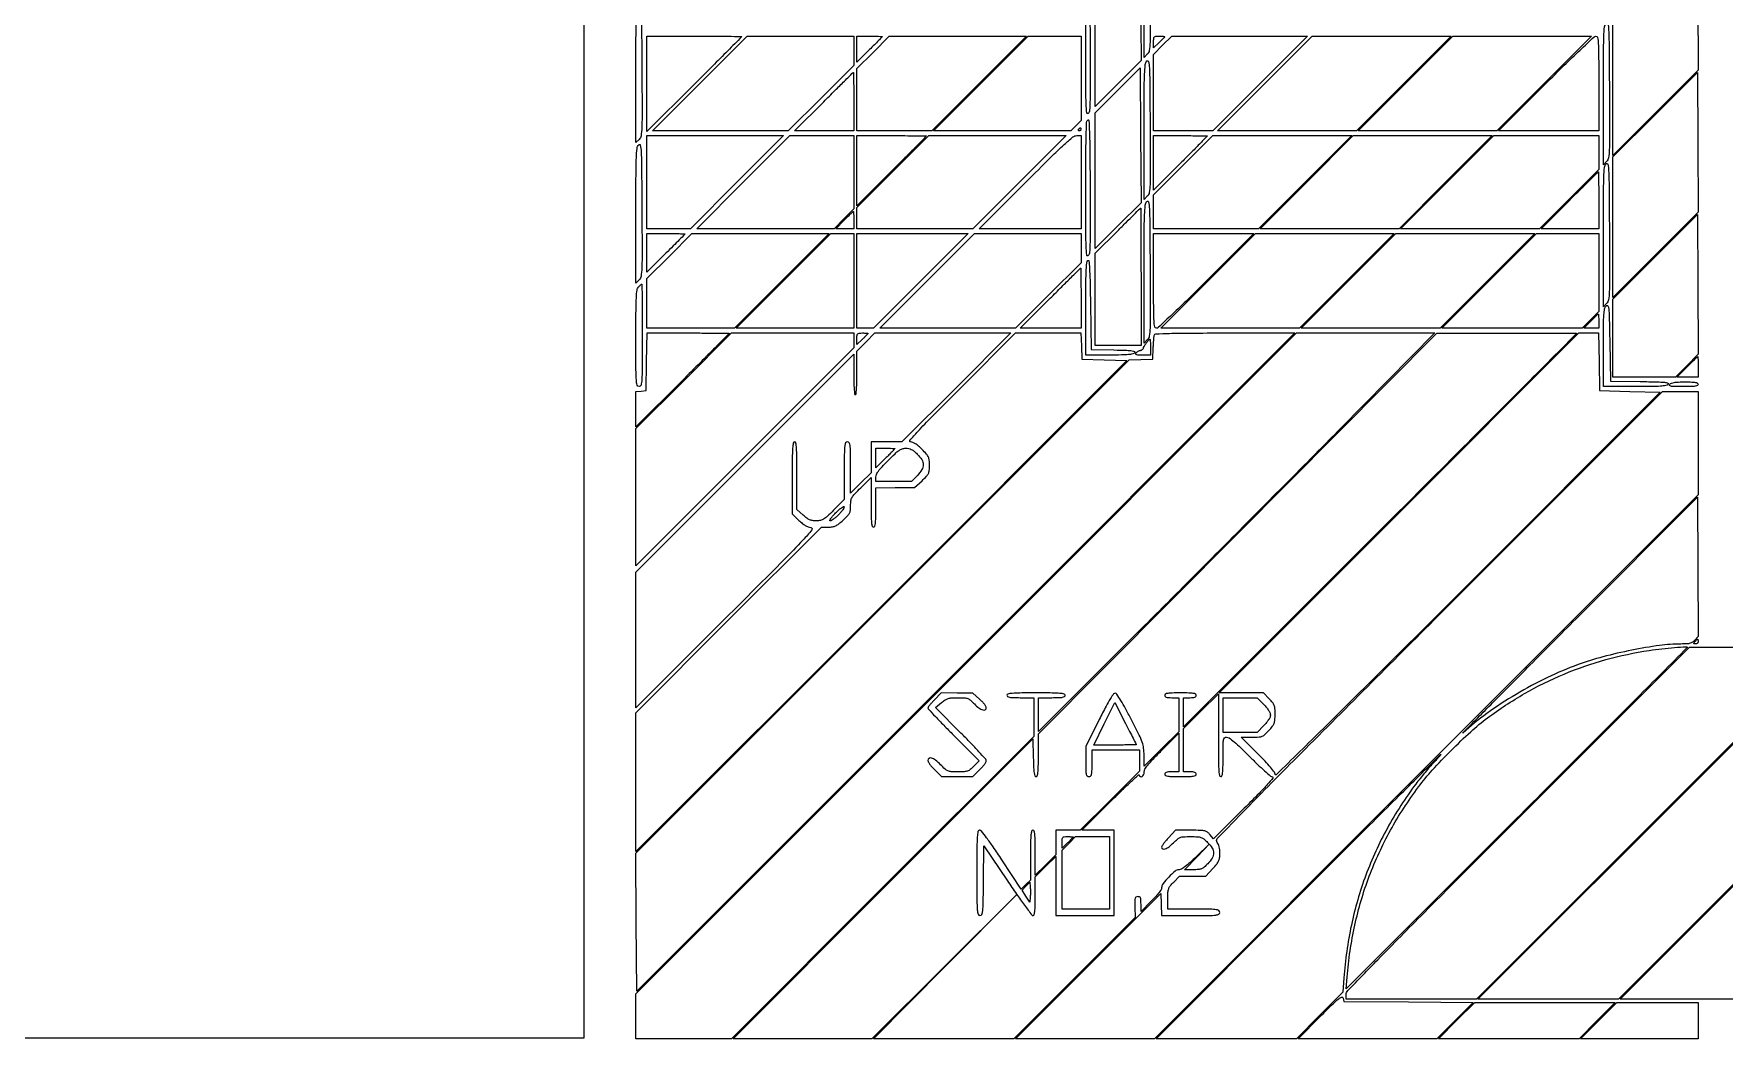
# Model space of a CAD drawing. Extents: x 0 to 1066, y 0 to 761.
# Drawn here: x 380.2 to 470.8, y 370.5 to 425.2 of the extents above; entities that cross this region are included whole.
import ezdxf

# ---------------------------------------------------------------- set-up
doc = ezdxf.new("R2010")
doc.units = 0
doc.header["$MEASUREMENT"] = 0

msp = doc.modelspace()

# ---------------------------------------------------------------- linework, layer by layer
for points in [[(183.390323, 95.266879, 0.000001), (192.989143, 95.254457, 0.000118)], [(329.859243, 95.267872, -0.000023), (352.558836, 95.240684, -0.000004), (375.624384, 95.211821, -0.198594)], [(479.458836, 95.240684, -0.000004), (502.524384, 95.211821, -0.198594)], [(733.258836, 95.240684, -0.000004), (756.324384, 95.211821, -0.198594)], [(289.192229, 95.24091, -0.000004), (312.172908, 95.212432, -0.198597)], [(416.092229, 95.24091, -0.000004), (439.072908, 95.212432, -0.198597)], [(542.992229, 95.24091, -0.000004), (565.972908, 95.212432, -0.198597)], [(606.442229, 95.24091, -0.000004), (629.422908, 95.212432, -0.198597)], [(669.892229, 95.24091, -0.000004), (692.872908, 95.212432, -0.198597)], [(375.865972, 145.56135, -0.000139), (375.849221, 127.376659, -0.000232), (375.823742, 112.056445, -0.000003), (375.794083, 98.149601, -0.198357)], [(409.7178, 454.725), (409.7178, 413.069768), (409.7178, 371.414536), (346.563902, 371.425418, 0.00004), (306.862038, 371.429101, 0.000546)], [(503.140764, 281.083694, 0.000007), (513.507446, 281.06242, 0.000347)], [(402.583163, 368.545855, -0.000213), (412.544357, 368.567469, -0.00012), (424.624356, 368.585649, -0.00012), (436.81014, 368.598146, -0.000197), (447.125063, 368.6022)]]:
    msp.add_lwpolyline(points, format="xyb")
for points in [[(409.06215, 749.15415), (40.8618, 749.132981), (40.8618, 380.65769), (40.8618, 12.1824), (501.2973, 12.1824), (961.7328, 12.1824), (961.7328, 380.646631), (961.7328, 749.110861), (961.41555, 749.1633, 0.040886), (961.153339, 749.184871, 0.000002), (934.190609, 749.194398, 0.000089), (904.448031, 749.199508, 0.000054), (869.1804, 749.195529, -0.000029), (813.61687, 749.186499, -0.000004), (696.10453, 749.175037, -0.000004), (556.774728, 749.163736, -0.000004)], [(439.920912, 424.147712), (439.7508, 423.9776), (439.7508, 427.648689, -0.000852), (439.754572, 429.863151, -0.008796), (439.773746, 430.77617, -0.01677), (439.810586, 431.286054, -0.158765), (439.89885, 431.483403, -0.618114), (439.985998, 431.459102, -0.035777), (440.028989, 431.102792, -0.009976), (440.051966, 430.299623, -0.000657), (440.068962, 427.982426, -0.000704), (440.079877, 425.616023, -0.010449), (440.065212, 424.787188, -0.027891), (440.024008, 424.3518, -0.160167)], [(436.748412, 420.976554, -0.633351), (436.673629, 421.003325, -0.01548), (436.64175, 421.479068, -0.008172), (436.624112, 422.378449, -0.000816), (436.6206, 424.530051, -0.001256), (436.625245, 426.379384, -0.005723), (436.642965, 427.455164, -0.003805), (436.668961, 428.186601, -0.18769), (436.72635, 428.317139, -0.646999), (436.785593, 428.294637, -0.005832), (436.815362, 427.669914, -0.006395), (436.838525, 426.670129, -0.001086), (436.854162, 424.763642, -0.000984), (436.862562, 422.695362, -0.007503), (436.849998, 421.722319, -0.009598), (436.822542, 421.139977, -0.181734)], [(412.679722, 419.579322), (412.5096, 419.4092), (412.5096, 423.037989, -0.000864), (412.513379, 425.225871, -0.008891), (412.532567, 426.129236, -0.017029), (412.569494, 426.633682, -0.158389), (412.65765, 426.830403, -0.616659), (412.744646, 426.806343, -0.036683), (412.787791, 426.455839, -0.010099), (412.81077, 425.662309, -0.000665), (412.827772, 423.371737, -0.000714), (412.838681, 421.033566, -0.010565), (412.824009, 420.213497, -0.028291), (412.782701, 419.782667, -0.159647)], [(418.1778, 425.093321, -0.197835), (418.171557, 425.078159, -0.000025), (417.432263, 424.332784, -0.000663), (416.612958, 423.509011, -0.0004), (415.6398, 422.5347), (413.1018, 419.997758), (413.1018, 422.556379), (413.1018, 425.115), (415.6398, 425.115, -0.0008), (416.612998, 425.113442, -0.001335), (417.432263, 425.108632, -0.000072), (418.168966, 425.102233, -0.41163)], [(425.7072, 425.091865, -0.194883), (425.700786, 425.076035, -0.000389), (425.50839, 424.877882, -0.002616), (425.289877, 424.655521, -0.001609), (425.0304, 424.3959), (424.3536, 423.723069), (424.3536, 424.419035), (424.3536, 425.115), (425.0304, 425.115, -0.003203), (425.289917, 425.113337, -0.005339), (425.50839, 425.108204, -0.001145), (425.69814, 425.101283, -0.40291)], [(440.8506, 425.089296, -0.189406), (440.844018, 425.072544, -0.002347), (440.763621, 424.986838, -0.006534), (440.667994, 424.888459, -0.004184), (440.5545, 424.7766), (440.2584, 424.489609), (440.2584, 424.802304, -0.019141), (440.265792, 424.995317, -0.172066), (440.299578, 425.071515, -0.182984), (440.37277, 425.106933, -0.022185), (440.5545, 425.115, -0.008142), (440.668032, 425.113151, -0.013507), (440.763621, 425.107449, -0.007113), (440.841438, 425.099577, -0.380905)], [(464.1156, 422.577), (464.1156, 420.039), (461.430079, 420.039), (458.744558, 420.039), (461.2815, 422.577, -0.002723), (462.267255, 423.552483, -0.004388), (463.11872, 424.371438, -0.001094), (463.866906, 425.075431, -0.19045), (463.967021, 425.115, -0.36077), (464.055244, 425.041819, -0.031854), (464.093212, 424.732569, -0.013495), (464.112102, 424.132826, -0.001124)], [(464.539502, 418.394902), (464.3694, 418.2248), (464.3694, 421.938189, -0.00084), (464.373164, 424.179232, -0.008702), (464.392325, 425.101905, -0.016517), (464.429078, 425.617233, -0.159133), (464.51745, 425.815202, -0.619521), (464.604749, 425.790668, -0.034903), (464.647587, 425.428545, -0.009856), (464.670562, 424.615737, -0.00065), (464.687552, 422.271916, -0.000694), (464.698473, 419.87728, -0.010335), (464.683816, 419.03968, -0.027499), (464.642714, 418.599725, -0.160677)], [(424.1844, 421.6041), (424.1844, 420.039), (422.599008, 420.039), (421.013615, 420.039), (422.577, 421.6041, -0.000659), (423.178023, 422.204198, -0.001088), (423.687605, 422.709452, -0.000068), (424.147071, 423.162914, -0.197169), (424.162392, 423.1692, -0.409874), (424.17142, 423.160305, -0.000195), (424.177935, 422.709452, -0.002198), (424.182819, 422.204238, -0.001318)], [(439.920922, 416.533722), (439.7508, 416.3636), (439.7508, 419.992389, -0.000864), (439.754579, 422.180271, -0.008891), (439.773767, 423.083636, -0.017029), (439.810694, 423.588082, -0.158389), (439.89885, 423.784803, -0.616659), (439.985846, 423.760743, -0.036683), (440.028991, 423.410239, -0.010099), (440.05197, 422.616709, -0.000665), (440.068972, 420.326137, -0.000714), (440.079881, 417.987966, -0.010565), (440.065209, 417.167897, -0.028291), (440.023901, 416.737067, -0.159647)], [(436.748422, 413.362564, -0.632656), (436.673734, 413.389217, -0.015867), (436.64175, 413.858022, -0.008272), (436.624111, 414.746748, -0.000825), (436.6206, 416.873751, -0.001273), (436.625251, 418.701069, -0.005785), (436.642979, 419.765038, -0.003878), (436.669017, 420.488234, -0.187532), (436.72635, 420.61854, -0.646642), (436.785549, 420.596089, -0.005976), (436.815364, 419.979777, -0.006473), (436.83853, 418.991792, -0.001099), (436.854172, 417.107353, -0.000997), (436.862568, 415.06365, -0.007587), (436.849999, 414.101272, -0.009776), (436.822471, 413.525586, -0.18147)], [(428.076, 419.763329, -0.197445), (428.069731, 419.748073, -0.000047), (427.529273, 419.201579, -0.000911), (426.928438, 418.596358, -0.000551), (426.2148, 417.8817), (424.3536, 416.021942), (424.3536, 417.903571), (424.3536, 419.7852), (426.2148, 419.7852, -0.001101), (426.928478, 419.783628, -0.001837), (427.529273, 419.778775, -0.000136), (428.06713, 419.772309, -0.410617)], [(436.3668, 417.2895), (436.3668, 414.7938), (433.638988, 414.7938), (430.911176, 414.7938), (433.4058, 417.2895, -0.001596), (434.75375, 418.629449, -0.00956), (435.471126, 419.31143, -0.012289), (435.931613, 419.712397, -0.174705), (436.133612, 419.7852), (436.3668, 419.7852)], [(436.3668, 420.1236, -0.105053), (436.359942, 420.09132, -0.099167), (436.340482, 420.063851, -0.09642), (436.311407, 420.04544, -0.093332), (436.277207, 420.039, -0.108972), (436.247179, 420.045623, -0.182303), (436.229291, 420.063851, -0.161196), (436.226659, 420.091274, -0.082592), (436.2399, 420.1236, -0.029505), (436.262657, 420.155983, -0.035638), (436.287786, 420.183349, -0.038439), (436.311665, 420.202655, -0.151918), (436.329493, 420.2082, -0.210953), (436.343759, 420.201901, -0.081139), (436.355841, 420.183349, -0.061769), (436.364064, 420.155989, -0.042167)], [(443.1348, 419.763117, -0.197016), (443.128504, 419.747759, -0.00008), (442.712329, 419.325597, -0.001187), (442.248038, 418.857011, -0.00072), (441.6966, 418.3047), (440.2584, 416.868367), (440.2584, 418.326783), (440.2584, 419.7852), (441.6966, 419.7852, -0.001439), (442.248078, 419.783613, -0.0024), (442.712329, 419.778713, -0.000232), (443.125892, 419.772171, -0.409453)], [(412.679722, 412.049922), (412.5096, 411.8798), (412.5096, 415.508589, -0.000864), (412.513379, 417.696471, -0.008891), (412.532567, 418.599836, -0.017029), (412.569494, 419.104282, -0.158389), (412.65765, 419.301003, -0.616659), (412.744646, 419.276943, -0.036683), (412.787791, 418.926439, -0.010099), (412.81077, 418.132909, -0.000665), (412.827772, 415.842337, -0.000714), (412.838681, 413.504166, -0.010565), (412.824009, 412.684097, -0.028291), (412.782701, 412.253267, -0.159647)], [(464.1156, 416.3166), (464.1156, 414.7938), (462.572531, 414.7938), (461.029463, 414.7938), (462.5505, 416.3166, -0.000678), (463.135287, 416.900478, -0.001119), (463.631204, 417.392077, -0.000071), (464.078235, 417.833111, -0.197121), (464.093569, 417.8394, -0.409742), (464.102604, 417.830501, -0.000206), (464.109128, 417.392077, -0.002261), (464.114017, 416.900518, -0.001356)], [(464.539493, 410.780893), (464.3694, 410.6108), (464.3694, 414.366489, -0.000828), (464.373157, 416.634114, -0.008611), (464.392305, 417.56644, -0.016269), (464.428972, 418.087222, -0.159493), (464.51745, 418.285801, -0.620881), (464.604898, 418.261039, -0.034061), (464.647584, 417.893098, -0.009738), (464.670558, 417.070651, -0.000643), (464.687543, 414.700206, -0.000685), (464.69847, 412.277337, -0.010225), (464.683819, 411.430971, -0.027114), (464.642819, 410.986442, -0.161177)], [(439.5816, 412.2135), (439.5816, 408.5334), (438.3549, 408.5334), (437.1282, 408.5334), (437.1282, 411.006892), (437.1282, 413.480383), (438.332656, 414.686992, -0.000865), (438.796065, 415.149625, -0.001423), (439.189837, 415.539159, -0.000115), (439.543926, 415.887287, -0.196648), (439.559356, 415.8936, -0.412402), (439.568509, 415.884503, -0.000036), (439.575066, 414.812571, -0.000945), (439.580002, 413.624637, -0.000566)], [(439.920902, 408.835102), (439.7508, 408.665), (439.7508, 412.378389, -0.00084), (439.754564, 414.619432, -0.008702), (439.773725, 415.542105, -0.016517), (439.810478, 416.057433, -0.159133), (439.89885, 416.255402, -0.619521), (439.986149, 416.230868, -0.034903), (440.028987, 415.868745, -0.009856), (440.051962, 415.055937, -0.00065), (440.068952, 412.712116, -0.000694), (440.079873, 410.31748, -0.010335), (440.065216, 409.47988, -0.027499), (440.024114, 409.039925, -0.160677)], [(424.1844, 415.2591), (424.1844, 414.7938), (423.70084, 414.7938), (423.21728, 414.7938), (423.6768, 415.2591, -0.002447), (423.854693, 415.437476, -0.003925), (424.008398, 415.587718, -0.000868), (424.144167, 415.717907, -0.193016), (424.16036, 415.7244, -0.396172), (424.170086, 415.715259, -0.002592), (424.177338, 415.587718, -0.008062), (424.182672, 415.437515, -0.004843)], [(415.1322, 414.517528, -0.196228), (415.125857, 414.501988, -0.000166), (414.833985, 414.204218, -0.001705), (414.506238, 413.872341, -0.001039), (414.117, 413.4825), (413.1018, 412.469945), (413.1018, 413.504972), (413.1018, 414.54), (414.117, 414.54, -0.002074), (414.506278, 414.538385, -0.003459), (414.833985, 414.533399, -0.000482), (415.123229, 414.526717, -0.407184)], [(443.0925, 412.002, -0.002723), (442.106745, 411.026517, -0.004388), (441.25528, 410.207562, -0.001094), (440.507094, 409.503569, -0.19045), (440.406979, 409.464, -0.36077), (440.318756, 409.537181, -0.031854), (440.280788, 409.846431, -0.013495), (440.261898, 410.446174, -0.001124), (440.2584, 412.002), (440.2584, 414.54), (442.943921, 414.54), (445.629442, 414.54)], [(436.3668, 411.0714), (436.3668, 409.464), (434.739085, 409.464), (433.11137, 409.464), (434.7171, 411.0714, -0.000641), (435.334359, 411.687718, -0.001059), (435.857605, 412.206626, -0.000064), (436.329504, 412.672516, -0.197214), (436.344815, 412.6788, -0.409998), (436.353835, 412.669909, -0.000184), (436.360342, 412.206626, -0.002138), (436.36522, 411.687758, -0.001282)], [(438.130639, 408.298376, -0.002668), (438.822596, 408.281273, -0.025625), (439.116277, 408.257347, -0.110327), (439.231244, 408.215082, -0.450014), (439.24123, 408.150326, -0.167544), (439.135469, 408.086054, -0.030732), (438.906138, 408.050779, -0.018892), (438.53451, 408.030917, -0.003904), (437.879241, 408.0258), (436.6206, 408.0258), (436.6206, 410.50458, -0.001992), (436.625477, 411.728415, -0.008231), (436.643556, 412.468261, -0.007051), (436.671048, 412.967672, -0.18088), (436.72635, 413.08922, -0.626219), (436.784459, 413.069119, -0.013845), (436.819411, 412.686622, -0.009881), (436.848201, 412.027846, -0.001639), (436.8744, 410.75849), (436.9167, 408.3219)], [(412.848, 409.0833, -0.000872), (412.844878, 407.293631, -0.014494), (412.825548, 406.698638, -0.046852), (412.780924, 406.413228, -0.343102), (412.6788, 406.3338, -0.337427), (412.577375, 406.411041, -0.051034), (412.532129, 406.679299, -0.015348), (412.512744, 407.242245, -0.000932), (412.5096, 408.928589, -0.001395), (412.513781, 410.426878, -0.011325), (412.533152, 411.112917, -0.021113), (412.569929, 411.50681, -0.151198), (412.649612, 411.678089, -0.009661), (412.705375, 411.737363, -0.013974), (412.757069, 411.787354, -0.009565), (412.801522, 411.826465, -0.177437), (412.818812, 411.8328, -0.410978), (412.830801, 411.820943, -0.000111), (412.839426, 411.025134, -0.001659), (412.845903, 410.137597, -0.000995)], [(466.345133, 406.606851, -0.00201), (467.258441, 406.589981, -0.019118), (467.648252, 406.566283, -0.066849), (467.818858, 406.525895, -0.513505), (467.836424, 406.458801, -0.180568), (467.719729, 406.391864, -0.023404), (467.429389, 406.357827, -0.014843), (466.949892, 406.338533, -0.002633), (466.051041, 406.3338), (464.3694, 406.3338), (464.3694, 408.420989, -0.001751), (464.373674, 409.641281, -0.014669), (464.39371, 410.192352, -0.031618), (464.434314, 410.505635, -0.136585), (464.51745, 410.671927, -0.494705), (464.598499, 410.665177, -0.118309), (464.650535, 410.514913, -0.018313), (464.677947, 410.067753, -0.001123), (464.7078, 408.732789), (464.7501, 406.6299)], [(464.1156, 409.8447), (464.1156, 409.464), (463.717286, 409.464), (463.318971, 409.464), (463.6926, 409.8447, -0.003089), (463.837605, 409.990635, -0.004906), (463.963727, 410.113569, -0.001345), (464.074488, 410.218864, -0.191648), (464.090914, 410.2254, -0.390701), (464.100857, 410.216231, -0.004047), (464.108349, 410.113569, -0.01011), (464.113825, 409.990674, -0.006079)], [(430.190924, 391.570996), (412.5519, 373.931791), (412.529846, 377.63214), (412.507792, 381.33249), (425.724107, 394.549007), (438.940421, 407.765524), (439.578261, 407.789912), (440.2161, 407.8143), (440.239137, 408.4065, -0.005229), (440.250717, 408.641021, -0.006772), (440.266498, 408.855805, -0.005232), (440.28399, 409.034918, -0.05885), (440.299931, 409.10445, -0.305829), (440.379871, 409.163259, -0.003183), (441.107776, 409.18824, -0.005811), (442.179483, 409.205729, -0.001174), (444.083819, 409.2102), (447.829948, 409.2102)], [(417.501, 409.188512, -0.197817), (417.494755, 409.173346, -0.000026), (416.767888, 408.440399, -0.000675), (415.962238, 407.630285, -0.000407), (415.0053, 406.6722), (412.5096, 404.177576), (412.5096, 405.123428), (412.5096, 406.06928), (412.78455, 406.09579), (413.0595, 406.1223), (413.082558, 407.66625), (413.105617, 409.2102), (415.303308, 409.2102, -0.000925), (416.146015, 409.208642, -0.001542), (416.855428, 409.203829, -0.000096), (417.49218, 409.197423, -0.411214)], [(429.6834, 406.2915), (426.76562, 403.3728), (425.94031, 403.3728), (425.115, 403.3728), (425.115, 402.545506), (425.115, 401.718212), (424.5651, 401.1732), (424.0152, 400.628188), (424.0152, 402.000494, 0.002009), (424.011704, 402.870541, 0.028668), (423.991442, 403.180112, 0.1112), (423.941115, 403.32052, 0.256711), (423.846, 403.3728, 0.273403), (423.749958, 403.316041, 0.098812), (423.700271, 403.158922, 0.025596), (423.680212, 402.814186, 0.001735), (423.6768, 401.830973), (423.6768, 400.289146), (423.108019, 399.715973, -0.00763), (422.761063, 399.376848, -0.051687), (422.571031, 399.230748, -0.089955), (422.401645, 399.164516, -0.048364), (422.177663, 399.1428, -0.035742), (421.976654, 399.157187, -0.067357), (421.820499, 399.201655, -0.058959), (421.668705, 399.290534, -0.021808), (421.477444, 399.448744), (421.1388, 399.754689), (421.1388, 401.563744, 0.00202), (421.134712, 402.575555, 0.015489), (421.116166, 403.050141, 0.02803), (421.082746, 403.31381, 0.361823), (421.0119, 403.3728, 0.366097), (420.940527, 403.312453, 0.025332), (420.907542, 403.030286, 0.014554), (420.889058, 402.525651, 0.001877), (420.885, 401.444614), (420.885, 399.516429), (421.24455, 399.166067, 0.022186), (421.420857, 399.008891, 0.037111), (421.583649, 398.895224, 0.044456), (421.735986, 398.822293, 0.065332), (421.880438, 398.788902, -0.595666), (421.936529, 398.656106, -0.019634), (421.463446, 398.110209, -0.0076), (420.441286, 397.052955, -0.000462), (417.333188, 393.940178), (412.5096, 389.118257), (412.5096, 392.756008), (412.5096, 396.39376), (418.347, 402.2307), (424.1844, 408.06764), (424.1844, 406.98922, 0.006031), (424.189805, 406.541157, 0.013542), (424.207209, 406.201555, 0.008569), (424.231864, 405.943975, 0.381616), (424.269, 405.9108, 0.384305), (424.306426, 405.94455, 0.007608), (424.330909, 406.222149, 0.012654), (424.348237, 406.587094, 0.005535), (424.3536, 407.071597), (424.3536, 408.232394), (424.837402, 408.721297), (425.321203, 409.2102), (428.961192, 409.2102), (432.60118, 409.2102)], [(436.384529, 408.51225), (436.4091, 407.8143), (437.615083, 407.772), (438.821065, 407.7297), (425.665333, 394.574502), (412.5096, 381.419304), (412.5096, 385.141335), (412.5096, 388.863367), (417.479581, 393.833883), (422.449562, 398.8044), (422.830531, 398.807759, 0.035043), (423.051362, 398.825213, 0.074143), (423.215158, 398.875333, 0.059027), (423.379363, 398.978941, 0.015819), (423.61335, 399.181049, 0.014081), (423.849211, 399.410776, 0.074019), (423.954402, 399.5573, 0.091458), (424.001482, 399.713659, 0.027522), (424.0152, 399.962684, -0.035107), (424.03334, 400.220723, -0.095614), (424.092598, 400.393151, -0.059379), (424.227654, 400.574437, -0.00774), (424.5651, 400.9194), (425.115, 401.464412), (425.115, 400.134406, 0.00291), (425.11927, 399.400895, 0.020874), (425.138168, 399.047218, 0.044195), (425.173597, 398.856271, 0.336671), (425.2419, 398.8044, 0.313079), (425.308372, 398.850545, 0.0595), (425.345112, 399.0018, 0.025996), (425.364351, 399.2866, 0.003867), (425.3688, 399.8619), (425.3688, 400.9194), (426.40515, 400.922759), (427.4415, 400.926118), (427.84335, 401.296049, 0.013954), (428.084569, 401.530874, 0.078806), (428.187668, 401.67725, 0.091878), (428.232775, 401.838287, 0.02247), (428.2452, 402.114634, 0.0239), (428.232106, 402.38841, 0.085569), (428.186176, 402.556789, 0.071696), (428.082359, 402.715188, 0.013627), (427.84653, 402.968044, 0.017561), (427.657508, 403.146931, 0.034785), (427.493646, 403.272328, 0.044853), (427.352218, 403.348494, 0.101437), (427.23364, 403.3728, -0.638416), (427.195842, 403.454265, -0.011299), (427.615072, 403.927886, -0.008313), (428.370489, 404.716696, -0.001209), (429.9372, 406.2915), (432.85498, 409.2102), (434.607469, 409.2102), (436.359957, 409.2102)], [(450.256986, 404.07075, -0.000523), (447.91205, 401.703779, -0.000288), (445.039206, 398.813328, -0.000287), (442.12196, 395.884944, -0.00046), (439.629308, 393.390242), (434.0826, 387.849184), (434.0826, 388.758392), (434.0826, 389.6676), (434.8017, 389.6676, 0.00643), (435.180786, 389.672475, 0.037256), (435.3798, 389.692482, 0.088943), (435.484321, 389.730883, 0.266366), (435.5208, 389.7945, 0.350929), (435.465054, 389.864144, 0.034985), (435.2388, 389.898535, 0.017834), (434.825769, 389.917234, 0.002394), (433.9557, 389.9214, 0.002394), (433.085631, 389.917234, 0.017834), (432.6726, 389.898535, 0.034985), (432.446346, 389.864144, 0.350929), (432.3906, 389.7945, 0.266366), (432.427079, 389.730883, 0.088943), (432.5316, 389.692482, 0.037256), (432.730614, 389.672475, 0.00643), (433.1097, 389.6676), (433.8288, 389.6676), (433.8288, 388.631414), (433.8288, 387.595229), (425.728515, 379.494614), (417.62823, 371.394), (415.068915, 371.394), (412.5096, 371.394), (412.5096, 372.599474), (412.5096, 373.804949), (430.212074, 391.507574), (447.914549, 409.2102), (451.626252, 409.2102), (455.337956, 409.2102)], [(462.9312, 409.188923, -0.198652), (462.925012, 409.173963, -0.000001), (459.837219, 406.07999, -0.000158), (456.437234, 402.675365, -0.000095), (452.3985, 398.6352), (441.8658, 388.102755), (441.8658, 388.885177), (441.8658, 389.6676), (442.2042, 389.6676, 0.020272), (442.36394, 389.674079, 0.069535), (442.46505, 389.696681, 0.128937), (442.52148, 389.736562, 0.176579), (442.5426, 389.7945, 0.286822), (442.502105, 389.859286, 0.076301), (442.38045, 389.897077, 0.032071), (442.149214, 389.916727, 0.005163), (441.6966, 389.9214, 0.005163), (441.243986, 389.916727, 0.032071), (441.01275, 389.897077, 0.076301), (440.891095, 389.859286, 0.286822), (440.8506, 389.7945, 0.188641), (440.873668, 389.735534, 0.12648), (440.9352, 389.6958, 0.063857), (441.047396, 389.673732, 0.016668), (441.2313, 389.6676), (441.612, 389.6676), (441.612, 388.756707), (441.612, 387.845814), (440.6814, 386.9181), (439.7508, 385.990386), (439.748642, 386.581143, 0.02955), (439.724179, 386.970567, 0.055963), (439.651485, 387.276041, 0.029338), (439.484959, 387.665455, 0.00329), (439.04925, 388.524619, 0.005782), (438.750049, 389.088983, 0.011987), (438.500976, 389.520969, 0.00816), (438.295053, 389.847017, 0.202947), (438.20867, 389.904944, 0.287827), (438.108761, 389.866164, 0.022768), (437.942145, 389.619732, 0.017343), (437.709842, 389.20859, 0.003862), (437.342962, 388.489715), (436.6206, 387.04688), (436.6206, 386.24224, 0.00414), (436.624668, 385.750904, 0.047711), (436.646197, 385.55933, 0.164214), (436.697787, 385.47184, 0.18003), (436.7898, 385.4376, 0.165398), (436.881295, 385.468717, 0.1727), (436.932874, 385.548637, 0.052938), (436.954757, 385.722355, 0.004884), (436.959, 386.1567), (436.959, 386.8758), (438.228, 386.8758), (439.497, 386.8758), (439.497, 386.305564), (439.497, 385.735328), (437.911585, 384.148264), (436.32617, 382.5612), (435.669685, 382.5612), (435.0132, 382.5612), (435.0132, 381.903106), (435.0132, 381.245012), (434.4633, 380.7), (433.9134, 380.154988), (433.9134, 381.358094, 0.003291), (433.909057, 382.017916, 0.022985), (433.890019, 382.339532, 0.050579), (433.853991, 382.511807, 0.326836), (433.7865, 382.5612, 0.337218), (433.718149, 382.509187, 0.04384), (433.682756, 382.317088, 0.020757), (433.663866, 381.961449, 0.00289), (433.6596, 381.223428), (433.6596, 379.885656), (433.412376, 379.6488), (433.165151, 379.411944), (432.122226, 380.984327, 0.004346), (431.657836, 381.671431, 0.01113), (431.306437, 382.158178, 0.007735), (431.031703, 382.509967, 0.222868), (430.93125, 382.558955, 0.357096), (430.844482, 382.4901, 0.037328), (430.8057, 382.213715, 0.014928), (430.786742, 381.671243, 0.00127), (430.7832, 380.277, 0.001093), (430.786421, 378.804023, 0.017217), (430.805902, 378.302233, 0.059095), (430.851832, 378.065056, 0.326252), (430.950781, 377.9928, 0.301357), (431.048243, 378.057409, 0.074742), (431.098224, 378.25251, 0.020924), (431.123234, 378.670689, 0.001426), (431.141131, 379.860254), (431.1639, 381.727708), (432.42114, 379.860254, 0.004051), (432.911568, 379.144381, 0.006461), (433.343584, 378.541365, 0.002001), (433.724156, 378.028708, 0.236308), (433.79589, 377.9928, 0.330629), (433.856224, 378.037593, 0.045255), (433.889857, 378.200917, 0.02385), (433.908735, 378.49115, 0.004315), (433.9134, 379.031594), (433.9134, 380.070388), (434.4633, 380.6154), (435.0132, 381.160412), (435.0132, 379.576606), (435.0132, 377.9928), (436.5783, 377.9928), (438.1434, 377.9928), (438.1434, 380.277), (438.1434, 382.5612), (437.277131, 382.5612), (436.410863, 382.5612), (437.932561, 384.084662, -0.0035), (438.518197, 384.662824, -0.006003), (439.015609, 385.135561, -0.001617), (439.446068, 385.532358, -0.543236), (439.482679, 385.522862, 0.184339), (439.549282, 385.441559, 0.262443), (439.640587, 385.440959, 0.16591), (439.72175, 385.530704, 0.101952), (439.7508, 385.671693, -0.131341), (439.793856, 385.832776, -0.038261), (439.939846, 386.046691, -0.0227), (440.205222, 386.348812, -0.005205), (440.6814, 386.8335), (441.612, 387.761214), (441.612, 386.726307), (441.612, 385.6914), (441.2313, 385.6914, 0.016668), (441.047396, 385.685268, 0.063857), (440.9352, 385.6632, 0.12648), (440.873668, 385.623466, 0.188641), (440.8506, 385.5645, 0.286822), (440.891095, 385.499714, 0.076301), (441.01275, 385.461922, 0.032071), (441.243986, 385.442273, 0.005163), (441.6966, 385.4376, 0.005163), (442.149214, 385.442273, 0.032071), (442.38045, 385.461922, 0.076301), (442.502105, 385.499714, 0.286822), (442.5426, 385.5645, 0.176579), (442.52148, 385.622438, 0.128937), (442.46505, 385.662319, 0.069535), (442.36394, 385.684921, 0.020272), (442.2042, 385.6914), (441.8658, 385.6914), (441.8658, 386.856093), (441.8658, 388.020786), (442.7964, 388.9485), (443.727, 389.876214), (443.727, 387.656907, 0.001598), (443.730997, 386.406682, 0.012682), (443.749359, 385.828635, 0.020125), (443.781382, 385.500767, 0.374461), (443.8539, 385.4376, 0.313079), (443.920372, 385.483745, 0.0595), (443.957112, 385.635, 0.025996), (443.976351, 385.9198, 0.003867), (443.9808, 386.4951, -0.002492), (443.984253, 387.187856, -0.042347), (444.005782, 387.414728, -0.177404), (444.063768, 387.513601, -0.174034), (444.17242, 387.5526, -0.160515), (444.306673, 387.508361, -0.016656), (444.570816, 387.299119, -0.015384), (444.926229, 386.978476, -0.005455), (445.415237, 386.498872, 0.00577), (445.829277, 386.093307, 0.00848), (446.203201, 385.747356, 0.004639), (446.52461, 385.465276, 0.138807), (446.621518, 385.420222, -0.577458), (446.646407, 385.354912, -0.011913), (446.367048, 385.027974, -0.011411), (445.907294, 384.53814, -0.002724), (445.120121, 383.7456), (443.463641, 382.0959), (443.274893, 382.32855, 0.057066), (443.137266, 382.463397, 0.109554), (442.998344, 382.5293, 0.051184), (442.782112, 382.555908, 0.00504), (442.257062, 382.5612), (441.42798, 382.5612), (441.058049, 382.15935, 0.01173), (440.916118, 381.997724, 0.015765), (440.795799, 381.844479, 0.012844), (440.704172, 381.712936, 0.138619), (440.684759, 381.65175, 0.322081), (440.743195, 381.564742, 0.179222), (440.877163, 381.564539, 0.075783), (441.085212, 381.6794, 0.035411), (441.3159, 381.8844, -0.019743), (441.533339, 382.090165, -0.091994), (441.681218, 382.17778, -0.076696), (441.862958, 382.214299, -0.011303), (442.238952, 382.2228, -0.011463), (442.608065, 382.214337, -0.071255), (442.793582, 382.17902, -0.088467), (442.943769, 382.095629, -0.022543), (443.152383, 381.909531, -0.05641), (443.396463, 381.610522, -0.142272), (443.475847, 381.343773, -0.140993), (443.400274, 381.074415, -0.055011), (443.159931, 380.767017, -0.021192), (442.9647, 380.583337, -0.080822), (442.822728, 380.496049, -0.078417), (442.658217, 380.456931, -0.019235), (442.379365, 380.4462), (441.912069, 380.4462), (442.586875, 381.14415), (443.261681, 381.8421), (442.540823, 381.14415, -0.008894), (442.211046, 380.836026, -0.020758), (441.951008, 380.620456, -0.024561), (441.748617, 380.481532, -0.138994), (441.623973, 380.4462, 0.174818), (441.405212, 380.367302, 0.028005), (441.066892, 380.053215, 0.028599), (440.765476, 379.702076, 0.159481), (440.684759, 379.470856, -0.143145), (440.654417, 379.374116, -0.017289), (440.5228, 379.190865, -0.019178), (440.34483, 378.977755, -0.013932), (440.1315, 378.7542), (439.5816, 378.209188), (439.5816, 378.608594, 0.01257), (439.575942, 378.833617, 0.090935), (439.551182, 378.938587, 0.19435), (439.498784, 378.989789, 0.097797), (439.40657, 379.008, 0.122065), (439.312061, 378.984579, 0.20621), (439.261692, 378.922066, 0.070468), (439.243963, 378.787299, 0.006584), (439.251707, 378.451698), (439.271875, 377.895395), (436.021999, 374.644698), (432.772124, 371.394), (429.007361, 371.394), (425.242597, 371.394), (429.091549, 375.26445), (432.9405, 379.1349), (429.048559, 375.26445), (425.156618, 371.394), (421.434726, 371.394), (417.712834, 371.394), (425.749667, 379.431417), (433.7865, 387.468835), (433.810254, 386.453217, 0.004381), (433.827541, 385.91562, 0.025968), (433.85361, 385.635608, 0.054161), (433.893155, 385.482632, 0.311971), (433.958304, 385.4376, 0.327317), (434.023778, 385.485605, 0.049502), (434.059164, 385.654466, 0.023352), (434.078167, 385.965842, 0.003564), (434.0826, 386.587802), (434.0826, 387.738003), (444.76335, 398.471132), (455.4441, 409.204262), (459.18765, 409.207231, -0.000533), (460.623117, 409.20684, -0.000888), (461.831532, 409.203078, -0.000032), (462.922494, 409.197673, -0.412745)], [(424.9458, 409.184496, -0.189406), (424.939218, 409.167744, -0.002347), (424.858821, 409.082038, -0.006534), (424.763194, 408.983659, -0.004184), (424.6497, 408.8718), (424.3536, 408.584809), (424.3536, 408.897504, -0.019141), (424.360992, 409.090517, -0.172066), (424.394778, 409.166715, -0.182984), (424.46797, 409.202133, -0.022185), (424.6497, 409.2102, -0.008142), (424.763232, 409.208351, -0.013507), (424.858821, 409.202649, -0.007113), (424.936638, 409.194777, -0.380905)], [(440.0892, 408.4488), (440.0892, 408.0258), (439.655841, 408.0258, -0.007117), (439.409548, 408.029306, -0.085368), (439.316733, 408.048003, -0.37241), (439.295673, 408.087613, -0.117642), (439.3278, 408.1527, -0.049186), (439.376905, 408.201256, -0.041783), (439.437195, 408.242323, -0.043726), (439.499032, 408.270463, -0.08512), (439.552314, 408.2796, 0.109993), (439.601804, 408.29062, 0.068446), (439.651919, 408.32309, 0.063534), (439.69504, 408.371049, 0.066255), (439.724014, 408.42765, -0.054983), (439.78322, 408.550011, -0.021787), (439.889453, 408.70394, -0.014823), (440.003492, 408.845746, -0.219387), (440.060012, 408.8718, -0.388908), (440.071752, 408.861041, -0.004568), (440.080626, 408.747544, -0.010754), (440.087101, 408.610992, -0.006469)], [(464.134842, 407.66625), (464.1579, 406.1223), (465.786792, 406.08), (467.415683, 406.0377), (457.094142, 395.71663, -0.000523), (452.523349, 391.155595, -0.001525), (449.355035, 388.019832, -0.000191), (446.830956, 385.538769, -0.664938), (446.7726, 385.563249, 0.165997), (446.735786, 385.671079, 0.010446), (446.522046, 385.935999, 0.01354), (446.233514, 386.26046, 0.007479), (445.864593, 386.641769), (444.956586, 387.5526), (445.535848, 387.5526, 0.011507), (445.908031, 387.561167, 0.083271), (446.082507, 387.598754, 0.096575), (446.224055, 387.689662, 0.01799), (446.440386, 387.91215, 0.019594), (446.62684, 388.135228, 0.073454), (446.715783, 388.294094, 0.071439), (446.756252, 388.474135, 0.017897), (446.76913, 388.775733, 0.016354), (446.76127, 389.080078, 0.07533), (446.724798, 389.252115, 0.082168), (446.640429, 389.398365, 0.021573), (446.459331, 389.600583), (446.146061, 389.9214), (444.95782, 389.9214), (443.769578, 389.9214), (453.4137, 399.5658), (463.057822, 409.2102), (463.584802, 409.2102), (464.111783, 409.2102)], [(469.4454, 407.3913), (469.4454, 406.8414), (468.876794, 406.8414), (468.308188, 406.8414), (468.8532, 407.3913, -0.002026), (469.063843, 407.602116, -0.003271), (469.245046, 407.779667, -0.000605), (469.405786, 407.934743, -0.193942), (469.421806, 407.9412, -0.399625), (469.431381, 407.932093, -0.001796), (469.438469, 407.779667, -0.006699), (469.443704, 407.602156, -0.004021)], [(469.4454, 403.309442), (469.4454, 400.538883), (454.873142, 385.966442), (440.300884, 371.394), (436.578392, 371.394059), (432.8559, 371.394118), (436.7475, 375.285083), (440.6391, 379.176048), (440.663956, 378.584424), (440.688813, 377.9928), (442.250206, 377.9928, 0.001708), (443.246482, 377.996203, 0.025283), (443.595276, 378.016242, 0.097489), (443.754349, 378.065851, 0.275178), (443.8116, 378.162, 0.259183), (443.758673, 378.257244, 0.109374), (443.615963, 378.307486, 0.028197), (443.301496, 378.327717, 0.001966), (442.4157, 378.3312), (441.0198, 378.3312), (441.0198, 378.898683, -0.01265), (441.028661, 379.248863, -0.072237), (441.064582, 379.430905, -0.086524), (441.148398, 379.580165, -0.022308), (441.333069, 379.786983), (441.646339, 380.1078), (442.35568, 380.1078), (443.06502, 380.1078), (443.434951, 380.50965, 0.015571), (443.642824, 380.750069, 0.063524), (443.744374, 380.913892, 0.076314), (443.792101, 381.082598, 0.028832), (443.808241, 381.327839, 0.023242), (443.800861, 381.519898, 0.038656), (443.774725, 381.679652, 0.046797), (443.730454, 381.807667, 0.077424), (443.667823, 381.903049, -0.393632), (443.670862, 382.113465, -0.002085), (445.223626, 383.719208, -0.002946), (447.902984, 386.434766, -0.000202), (455.532861, 394.070961), (467.541677, 406.08), (468.493538, 406.08), (469.4454, 406.08)], [(469.4454, 406.4607, -0.282051), (469.405868, 406.396195, -0.079295), (469.288574, 406.358247, -0.033238), (469.06544, 406.338518, -0.005434), (468.631341, 406.3338, -0.003768), (468.163151, 406.337328, -0.040547), (467.974574, 406.355511, -0.228517), (467.916346, 406.397654, -0.305973), (467.9226, 406.4607, -0.135874), (468.009845, 406.521415, -0.045842), (468.16144, 406.55952, -0.029648), (468.389519, 406.581336, -0.009021), (468.736659, 406.5876, -0.00656), (469.109747, 406.582705, -0.037751), (469.306126, 406.562663, -0.090061), (469.409272, 406.524214, -0.26451)], [(426.384, 403.010602, -0.193519), (426.377526, 402.994501, -0.000719), (426.234893, 402.846243, -0.003569), (426.070996, 402.678781, -0.002217), (425.8764, 402.4845), (425.3688, 401.982197), (425.3688, 402.508298), (425.3688, 403.0344), (425.8764, 403.0344, -0.004394), (426.071036, 403.032689, -0.007318), (426.234893, 403.027409, -0.00214), (426.374876, 403.020246, -0.398076)], [(427.585983, 402.721131, -0.05641), (427.830063, 402.422122, -0.142272), (427.909447, 402.155373, -0.140993), (427.833874, 401.886015, -0.055011), (427.593531, 401.578617), (427.280261, 401.2578), (426.324531, 401.2578), (425.3688, 401.2578), (425.3688, 401.488578, -0.114372), (425.40254, 401.634148, -0.04475), (425.510116, 401.811614, -0.02858), (425.702378, 402.043838, -0.008445), (426.022465, 402.376878, -0.006954), (426.395697, 402.742013, -0.038571), (426.613147, 402.919091, -0.072626), (426.785805, 403.004918, -0.079247), (426.970648, 403.0344, -0.052647), (427.130146, 403.017559, -0.06522), (427.270764, 402.967715, -0.053152), (427.414353, 402.874232, -0.02255)], [(423.373156, 399.473474, -0.018231), (423.240169, 399.346863, -0.022827), (423.1076, 399.239936, -0.021875), (422.990929, 399.161928, -0.137254), (422.922561, 399.1428, -0.523933), (422.90147, 399.173263, -0.060272), (422.947415, 399.261506, -0.031767), (423.052955, 399.396389, -0.01259), (423.213876, 399.568212, -0.014041), (423.376895, 399.724679, -0.025937), (423.519082, 399.840831, -0.028082), (423.629038, 399.912391, -0.473789), (423.664471, 399.898887, -0.210065), (423.659391, 399.844035, -0.023497), (423.591924, 399.734842, -0.025349), (423.494541, 399.607041, -0.017922)], [(469.262344, 392.740751, -0.058446), (469.14036, 392.638036, -0.080933), (469.010099, 392.579619, -0.052603), (468.829081, 392.551343, -0.012256), (468.521203, 392.543542, 0.034075), (467.375383, 392.464415, 0.015179), (465.882566, 392.212116, 0.01509), (464.337637, 391.853702, 0.022166), (463.006914, 391.438465, 0.026079), (461.363595, 390.745741, 0.02126), (459.68205, 389.841045, 0.0216), (458.120096, 388.819259, 0.031049), (456.84, 387.774375, -0.978146), (456.832875, 387.781741, -0.000235), (458.424928, 389.389715, -0.000483), (460.422212, 391.40119, -0.00026), (462.8889, 393.878036), (469.4031, 400.412268), (469.425141, 396.674884), (469.447181, 392.937501)], [(469.9107, 385.8606), (457.559317, 373.509), (454.069459, 373.509), (450.5796, 373.509), (450.5796, 373.741505, -0.194361), (450.675154, 373.978034, -0.001258), (452.274565, 375.626194, -0.002724), (454.736263, 378.122823, -0.000395), (459.779704, 383.174405), (468.979809, 392.3748), (470.608504, 392.3748), (472.2372, 392.3748), (472.2372, 394.002358), (472.2372, 395.629916), (473.526326, 396.921058), (474.815453, 398.2122), (478.538768, 398.2122), (482.262083, 398.2122)], [(468.8532, 392.353503, -0.198635), (468.847009, 392.338534, -0.000002), (466.168751, 389.65457, -0.000182), (463.218796, 386.700502, -0.000109), (459.714651, 383.195553), (450.576103, 374.0589), (450.628458, 374.6934, -0.032937), (451.04477, 377.482359, -0.036379), (451.816234, 380.098548, -0.036621), (452.953164, 382.560079, -0.034261), (454.459564, 384.8877, -0.023739), (455.195423, 385.778637, -0.011898), (456.203487, 386.83581, -0.011898), (457.260619, 387.843753, -0.023758), (458.1513, 388.579286, -0.030454), (460.142904, 389.889497, -0.031336), (462.260476, 390.934283, -0.03134), (464.491761, 391.706125, -0.030479), (466.8228, 392.201594, -0.009094), (467.502716, 392.290699, -0.009361), (468.178893, 392.354038, -0.002806), (468.806378, 392.397445, -0.432923)], [(469.4454, 392.6709, -0.107348), (469.434884, 392.622484, -0.099536), (469.40508, 392.581277, -0.095788), (469.360541, 392.553649, -0.091307), (469.308141, 392.544, -0.035496), (469.239426, 392.548884, -0.304492), (469.217669, 392.568476, -0.217533), (469.223886, 392.602293, -0.020633), (469.2762, 392.6709, -0.013852), (469.318868, 392.719507, -0.019119), (469.359963, 392.760523, -0.016008), (469.39569, 392.791493, -0.172217), (469.413459, 392.7978, -0.294983), (469.425822, 392.789811, -0.044235), (469.436017, 392.760523, -0.037907), (469.443088, 392.719532, -0.023761)], [(428.516614, 389.558648, 0.01031), (428.380232, 389.413828, 0.014517), (428.265179, 389.278818, 0.010664), (428.176254, 389.163143, 0.159858), (428.1606, 389.115431, 0.190231), (428.181937, 389.06138, 0.001081), (428.563615, 388.655033, 0.004371), (429.00663, 388.193574, 0.00274), (429.532565, 387.661109), (430.90453, 386.287251), (430.61577, 385.989326, -0.025486), (430.42922, 385.815517, -0.09044), (430.2878, 385.734788, -0.072176), (430.110761, 385.699965, -0.012529), (429.769019, 385.6914, -0.013596), (429.413329, 385.701074, -0.083582), (429.235117, 385.741142, -0.086716), (429.082744, 385.836871, -0.015211), (428.8374, 386.0721, 0.028977), (428.568441, 386.316127, 0.088349), (428.353167, 386.434476, 0.235614), (428.22142, 386.416397, 0.247803), (428.1606, 386.301214, 0.132381), (428.182175, 386.221156, 0.02351), (428.267158, 386.089578, 0.023987), (428.38447, 385.941032, 0.019592), (428.523352, 385.793614), (428.886104, 385.4376), (429.7257, 385.4376), (430.565296, 385.4376), (430.928048, 385.793614, 0.016798), (431.066952, 385.939415, 0.021482), (431.184242, 386.083091, 0.020009), (431.270486, 386.208706, 0.141342), (431.2908, 386.279131, 0.184251), (431.258593, 386.363563, 0.002641), (430.890918, 386.771025, 0.006889), (430.451262, 387.239969, 0.004439), (429.9295, 387.77181), (428.568201, 389.134988), (428.891276, 389.401294, -0.027228), (429.09142, 389.548739, -0.071688), (429.252428, 389.62402, -0.059296), (429.445385, 389.658291, -0.014331), (429.770106, 389.6676, -0.013124), (430.117819, 389.658472, -0.078228), (430.294831, 389.620996, -0.088892), (430.441564, 389.532624, -0.019477), (430.6563, 389.3292, 0.034389), (430.89609, 389.115234, 0.088179), (431.101201, 389.007433, 0.214981), (431.231357, 389.022536, 0.263817), (431.2908, 389.127355, 0.14284), (431.269765, 389.199485, 0.023502), (431.185182, 389.319347, 0.024203), (431.068916, 389.454639, 0.019277), (430.93125, 389.589186), (430.5717, 389.914461), (429.722164, 389.91793), (428.872629, 389.9214)], [(446.162786, 389.304848, -0.021473), (446.310907, 389.140358, -0.032547), (446.423529, 388.984285, -0.038159), (446.49635, 388.845672, -0.102214), (446.5188, 388.737, -0.102214), (446.49635, 388.628328, -0.038159), (446.423529, 388.489715, -0.032547), (446.310907, 388.333642, -0.021473), (446.162786, 388.169152), (445.806771, 387.8064), (444.893786, 387.8064), (443.9808, 387.8064), (443.9808, 388.737), (443.9808, 389.6676), (444.893786, 389.6676), (445.806771, 389.6676)], [(439.325971, 387.15075, -0.433785), (439.318184, 387.14209, -0.000341), (438.991888, 387.135813, -0.002902), (438.623759, 387.13112, -0.001736), (438.186098, 387.1296), (437.044397, 387.1296), (437.612756, 388.270014), (438.181115, 389.410428), (438.752629, 388.291164, -0.000595), (438.971875, 387.860522, -0.00097), (439.156797, 387.494471, -0.000101), (439.321398, 387.166905, -0.095078)], [(455.263087, 386.17785, 0.012594), (455.06199, 385.958892, 0.005584), (454.807272, 385.660468, 0.005523), (454.544384, 385.338244, 0.00742), (454.313851, 385.040251, 0.035159), (452.786676, 382.674959, 0.036828), (451.632564, 380.154532, 0.036625), (450.855743, 377.478938, 0.033999), (450.453266, 374.6511), (450.397275, 373.8897), (449.157045, 372.64185), (447.916816, 371.394), (444.151234, 371.394), (440.385653, 371.394), (447.9993, 379.008, -0.000244), (450.921532, 381.927521, -0.000405), (453.388067, 384.385387, -0.000009), (455.624772, 386.610543, -0.198235), (455.652534, 386.622, -0.640035), (455.657681, 386.61084, -0.003329), (455.554463, 386.491531, -0.007726), (455.424846, 386.348236, -0.004328)], [(435.9438, 382.197096, -0.189406), (435.937218, 382.180344, -0.002347), (435.856821, 382.094638, -0.006534), (435.761194, 381.996259, -0.004184), (435.6477, 381.8844), (435.3516, 381.597409), (435.3516, 381.910104, -0.019141), (435.358992, 382.103117, -0.172066), (435.392778, 382.179315, -0.182984), (435.46597, 382.214733, -0.022185), (435.6477, 382.2228, -0.008142), (435.761232, 382.220951, -0.013507), (435.856821, 382.215249, -0.007113), (435.934638, 382.207377, -0.380905)], [(433.64381, 378.98685), (433.6173, 378.7119), (433.416936, 379.034188), (433.216572, 379.356477), (433.416936, 379.57086), (433.6173, 379.785243), (433.64381, 379.523522, -0.016086), (433.652081, 379.403455, -0.009153), (433.654746, 379.257914, -0.009133), (433.652064, 379.111113, -0.014899)], [(453.922755, 373.359985), (457.385216, 373.33787), (456.416038, 372.365935), (455.44686, 371.394), (451.724213, 371.394), (448.001567, 371.394), (449.184833, 372.579905, -0.002377), (449.876755, 373.266806, -0.024266), (450.178256, 373.5358, -0.094931), (450.33448, 373.619261, -0.43355), (450.414197, 373.573955), (450.460294, 373.3821)]]:
    msp.add_lwpolyline(points, format="xyb", close=True)
for points in [[(438.355814, 422.578631), (437.1282, 421.351017), (437.1282, 425.0297), (437.1282, 428.708383), (438.33375, 429.916117), (439.5393, 431.123851), (439.561364, 427.465047), (439.583427, 423.806244)], [(467.162104, 421.013192), (464.877, 418.728088), (464.877, 422.449717), (464.877, 426.171346), (467.14005, 428.435589), (469.4031, 430.699832), (469.425154, 426.999064), (469.447208, 423.298296)], [(424.1844, 424.333188), (424.1844, 423.551376), (422.429705, 421.795188), (420.675011, 420.039), (417.036984, 420.039), (413.398958, 420.039), (415.9359, 422.577), (418.472842, 425.115), (421.328621, 425.115), (424.1844, 425.115)], [(430.9101, 422.577), (428.373158, 420.039), (426.363379, 420.039), (424.3536, 420.039), (424.3536, 421.708405), (424.3536, 423.377811), (425.219238, 424.246405), (426.084877, 425.115), (429.76596, 425.115), (433.447042, 425.115)], [(436.3668, 422.855978), (436.3668, 420.596955), (436.096404, 420.317978), (435.826009, 420.039), (432.141883, 420.039), (428.457758, 420.039), (430.9947, 422.577), (433.531642, 425.115), (434.949221, 425.115), (436.3668, 425.115)], [(445.9689, 422.577), (443.431958, 420.039), (441.845179, 420.039), (440.2584, 420.039), (440.2584, 422.088097), (440.2584, 424.137194), (440.742202, 424.626097), (441.226003, 425.115), (444.865923, 425.115), (448.505842, 425.115)], [(453.6675, 422.577), (451.130558, 420.039), (447.408158, 420.039), (443.685758, 420.039), (446.2227, 422.577), (448.759642, 425.115), (452.482042, 425.115), (456.204442, 425.115)], [(461.1969, 422.577), (458.659958, 420.039), (454.937558, 420.039), (451.215158, 420.039), (453.7521, 422.577), (456.289042, 425.115), (460.011442, 425.115), (463.733842, 425.115)], [(438.355824, 414.96464), (437.1282, 413.737017), (437.1282, 417.3734), (437.1282, 421.009783), (438.33375, 422.217517), (439.5393, 423.425252), (439.561374, 419.808758), (439.583447, 416.192264)], [(467.162094, 413.399182), (464.877, 411.114088), (464.877, 414.878017), (464.877, 418.641946), (467.14005, 420.906189), (469.4031, 423.170431), (469.425144, 419.427354), (469.447189, 415.684277)], [(417.924, 417.2895), (415.429376, 414.7938), (414.265588, 414.7938), (413.1018, 414.7938), (413.1018, 417.2895), (413.1018, 419.7852), (416.760212, 419.7852), (420.418624, 419.7852)], [(424.1844, 417.820526), (424.1844, 415.855852), (423.658094, 415.324826), (423.131788, 414.7938), (419.449782, 414.7938), (415.767776, 414.7938), (418.2624, 417.2895), (420.757024, 419.7852), (422.470712, 419.7852), (424.1844, 419.7852)], [(433.0674, 417.2895), (430.572776, 414.7938), (427.463188, 414.7938), (424.3536, 414.7938), (424.3536, 415.364175), (424.3536, 415.93455), (426.27756, 417.859875), (428.20152, 419.7852), (431.881772, 419.7852), (435.562024, 419.7852)], [(448.38, 417.2895), (445.885376, 414.7938), (443.071888, 414.7938), (440.2584, 414.7938), (440.2584, 415.702436), (440.2584, 416.611072), (441.843815, 418.198136), (443.42923, 419.7852), (447.151927, 419.7852), (450.874624, 419.7852)], [(455.9094, 417.2895), (453.414776, 414.7938), (449.692376, 414.7938), (445.969976, 414.7938), (448.4646, 417.2895), (450.959224, 419.7852), (454.681624, 419.7852), (458.404024, 419.7852)], [(464.1156, 418.876564), (464.1156, 417.967928), (462.530185, 416.380864), (460.94477, 414.7938), (457.222073, 414.7938), (453.499376, 414.7938), (455.994, 417.2895), (458.488624, 419.7852), (461.302112, 419.7852), (464.1156, 419.7852)], [(468.83506, 407.457639), (468.222935, 406.8414), (466.549967, 406.8414), (464.877, 406.8414), (464.877, 408.934673), (464.877, 411.027946), (467.14005, 413.292189), (469.4031, 415.556431), (469.425143, 411.815154), (469.447186, 408.073877)], [(420.3351, 412.002), (417.798158, 409.464), (415.449979, 409.464), (413.1018, 409.464), (413.1018, 410.795392), (413.1018, 412.126783), (414.306256, 413.333392), (415.510711, 414.54), (419.191377, 414.54), (422.872042, 414.54)], [(424.1844, 412.002), (424.1844, 409.464), (421.033579, 409.464), (417.882758, 409.464), (420.4197, 412.002), (422.956642, 414.54), (423.570521, 414.54), (424.1844, 414.54)], [(427.7799, 412.002), (425.242958, 409.464), (424.798279, 409.464), (424.3536, 409.464), (424.3536, 412.002), (424.3536, 414.54), (427.335221, 414.54), (430.316842, 414.54)], [(436.3668, 413.758188), (436.3668, 412.976376), (434.612105, 411.220188), (432.857411, 409.464), (429.219384, 409.464), (425.581358, 409.464), (428.1183, 412.002), (430.655242, 414.54), (433.511021, 414.54), (436.3668, 414.54)], [(450.6219, 412.002), (448.084958, 409.464), (444.362558, 409.464), (440.640158, 409.464), (443.1771, 412.002), (445.714042, 414.54), (449.436442, 414.54), (453.158842, 414.54)], [(458.1513, 412.002), (455.614358, 409.464), (451.891958, 409.464), (448.169558, 409.464), (450.7065, 412.002), (453.243442, 414.54), (456.965842, 414.54), (460.688242, 414.54)], [(464.1156, 412.44881), (464.1156, 410.357621), (463.67434, 409.91081), (463.23308, 409.464), (459.466019, 409.464), (455.698958, 409.464), (458.2359, 412.002), (460.772842, 414.54), (462.444221, 414.54), (464.1156, 414.54)], [(424.1844, 408.80812), (424.1844, 408.40604), (418.347, 402.5691), (412.5096, 396.73216), (412.5096, 400.411518), (412.5096, 404.090876), (415.06823, 406.650538), (417.62686, 409.2102), (420.90563, 409.2102), (424.1844, 409.2102)], [(477.5247, 385.8606), (465.173317, 373.509), (461.408617, 373.509), (457.643917, 373.509), (469.9953, 385.8606), (482.346683, 398.2122), (486.111383, 398.2122), (489.876083, 398.2122)], [(437.8896, 380.277), (437.8896, 378.3312), (436.6206, 378.3312), (435.3516, 378.3312), (435.3516, 379.914248), (435.3516, 381.497296), (435.707614, 381.860048), (436.063629, 382.2228), (436.976614, 382.2228), (437.8896, 382.2228)], [(464.031, 372.3669), (463.06086, 371.394), (459.29616, 371.394), (455.53146, 371.394), (456.5016, 372.3669), (457.47174, 373.3398), (461.23644, 373.3398), (465.00114, 373.3398)], [(469.4454, 372.3669), (469.4454, 371.394), (466.29543, 371.394), (463.14546, 371.394), (464.1156, 372.3669), (465.08574, 373.3398), (467.26557, 373.3398), (469.4454, 373.3398)]]:
    msp.add_lwpolyline(points, close=True)
msp.add_lwpolyline([(472.209649, 373.509), (468.733783, 373.509), (465.257917, 373.509), (477.6093, 385.8606)])

doc.saveas('drawing.dxf')
